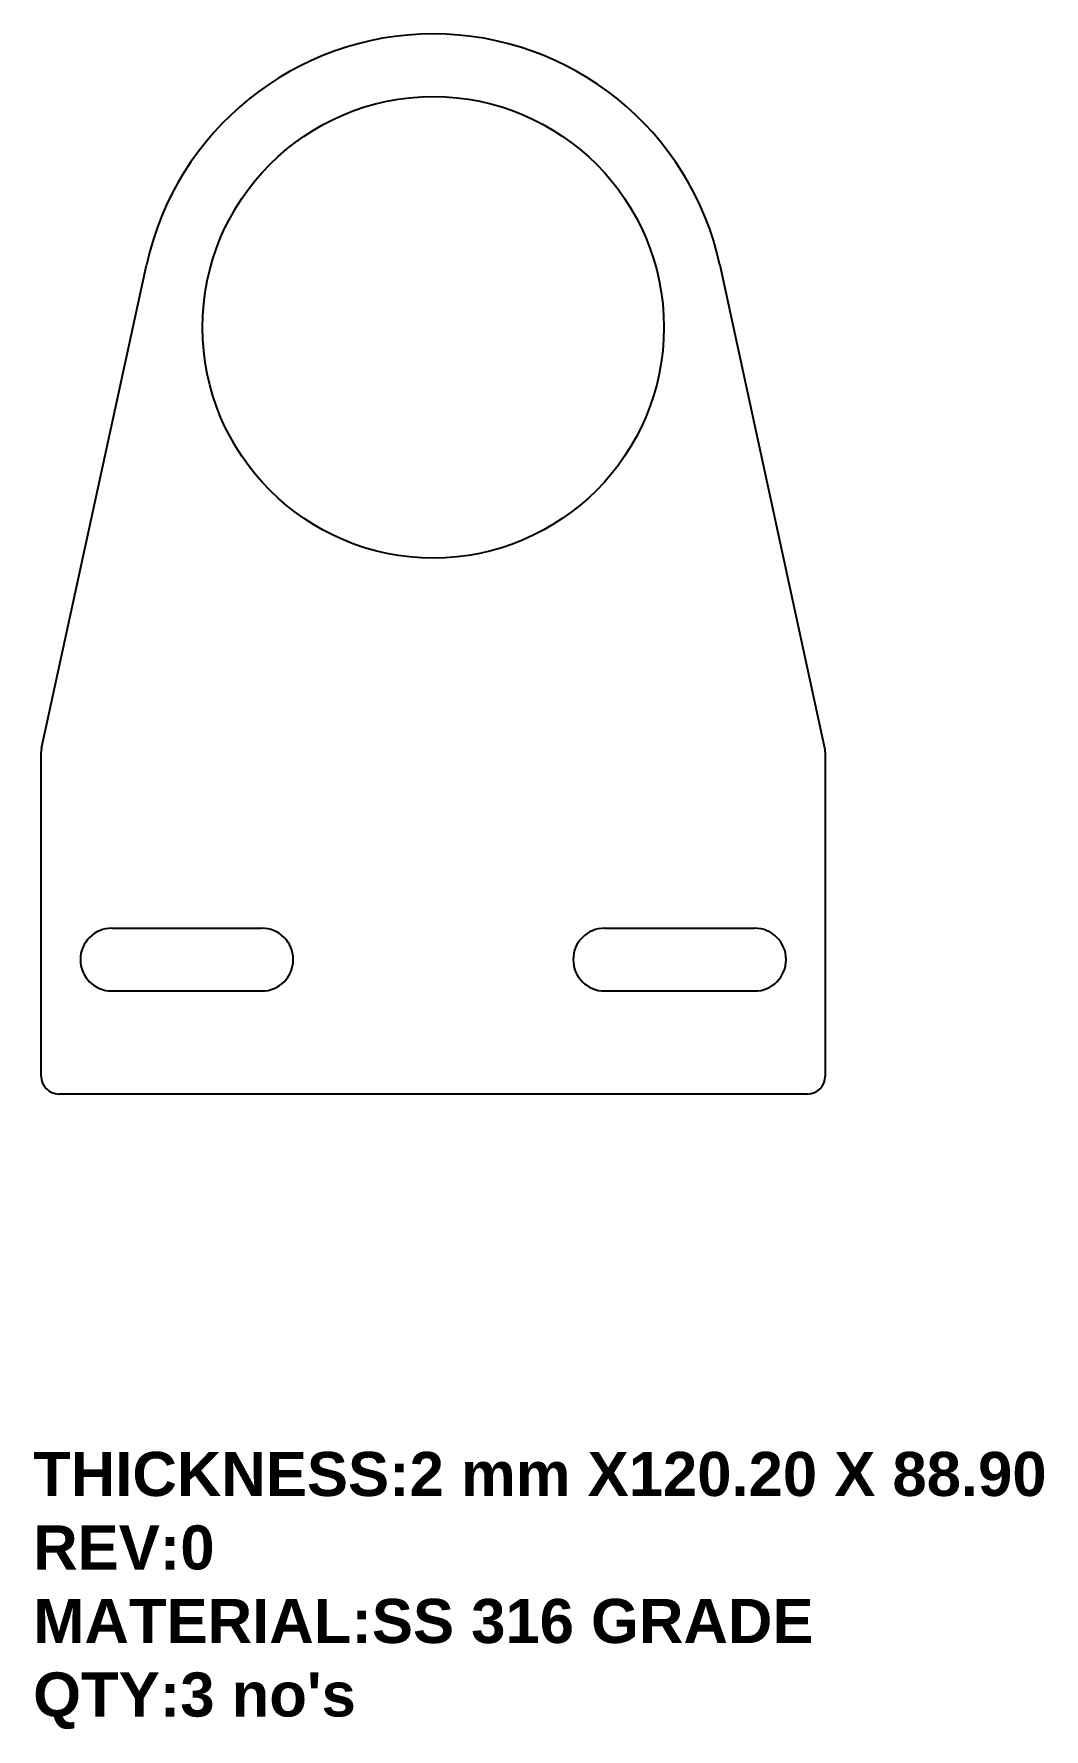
# Model space of a CAD drawing. Header units: inches. Extents: x 1815 to 1929, y 1805 to 1997.
import ezdxf

# ---------------------------------------------------------------- set-up
doc = ezdxf.new("R2010")
doc.units = ezdxf.units.IN
doc.header["$MEASUREMENT"] = 0
doc.layers.add('LaserCutting', color=3, linetype='Continuous')

msp = doc.modelspace()

# ---------------------------------------------------------------- linework, layer by layer
at = {"layer": 'LaserCutting'}
for p, q in [((1815.63, 1915.82), (1827.52, 1970.59)), ((1904.44, 1915.82), (1892.56, 1970.59)), ((1815.59, 1878.61), (1815.59, 1915.39)), ((1904.49, 1915.39), (1904.49, 1878.61)), ((1823.59, 1895.4), (1840.61, 1895.4)), ((1879.47, 1895.4), (1896.49, 1895.4)), ((1823.59, 1888.29), (1840.61, 1888.29)), ((1879.47, 1888.29), (1896.49, 1888.29)), ((1902.49, 1876.61), (1817.59, 1876.61))]:
    msp.add_line(p, q, dxfattribs=at)
msp.add_circle((1860.04, 1963.54), 26.16, dxfattribs=at)
for centre, radius, start, end in [((1860.04, 1963.54), 33.27, 12.2431, 167.7569), ((1817.59, 1915.39), 2, 167.7569, 180), ((1902.49, 1915.39), 2, 360, 12.2431), ((1823.59, 1891.85), 3.56, 90, 270), ((1840.61, 1891.85), 3.56, 270, 90), ((1879.47, 1891.85), 3.56, 90, 270), ((1896.49, 1891.85), 3.56, 270, 90), ((1817.59, 1878.61), 2, 180, 270), ((1902.49, 1878.61), 2, 270, 0)]:
    msp.add_arc(centre, radius, start, end, dxfattribs=at)

# ---------------------------------------------------------------- texts
at = {"layer": 'LaserCutting', "insert": (1814.68, 1836.03), "char_height": 5, "attachment_point": 1}
msp.add_mtext_dynamic_manual_height_columns("{\\fArial|b1|i0|c0|p34;THICKNESS:2 mm X120.20 X 88.90\\PREV:0\\PMATERIAL:SS 316 GRADE\\PQTY:3 no's }", width=160.0482, gutter_width=1, heights=[0], dxfattribs=at)

doc.saveas('drawing.dxf')
